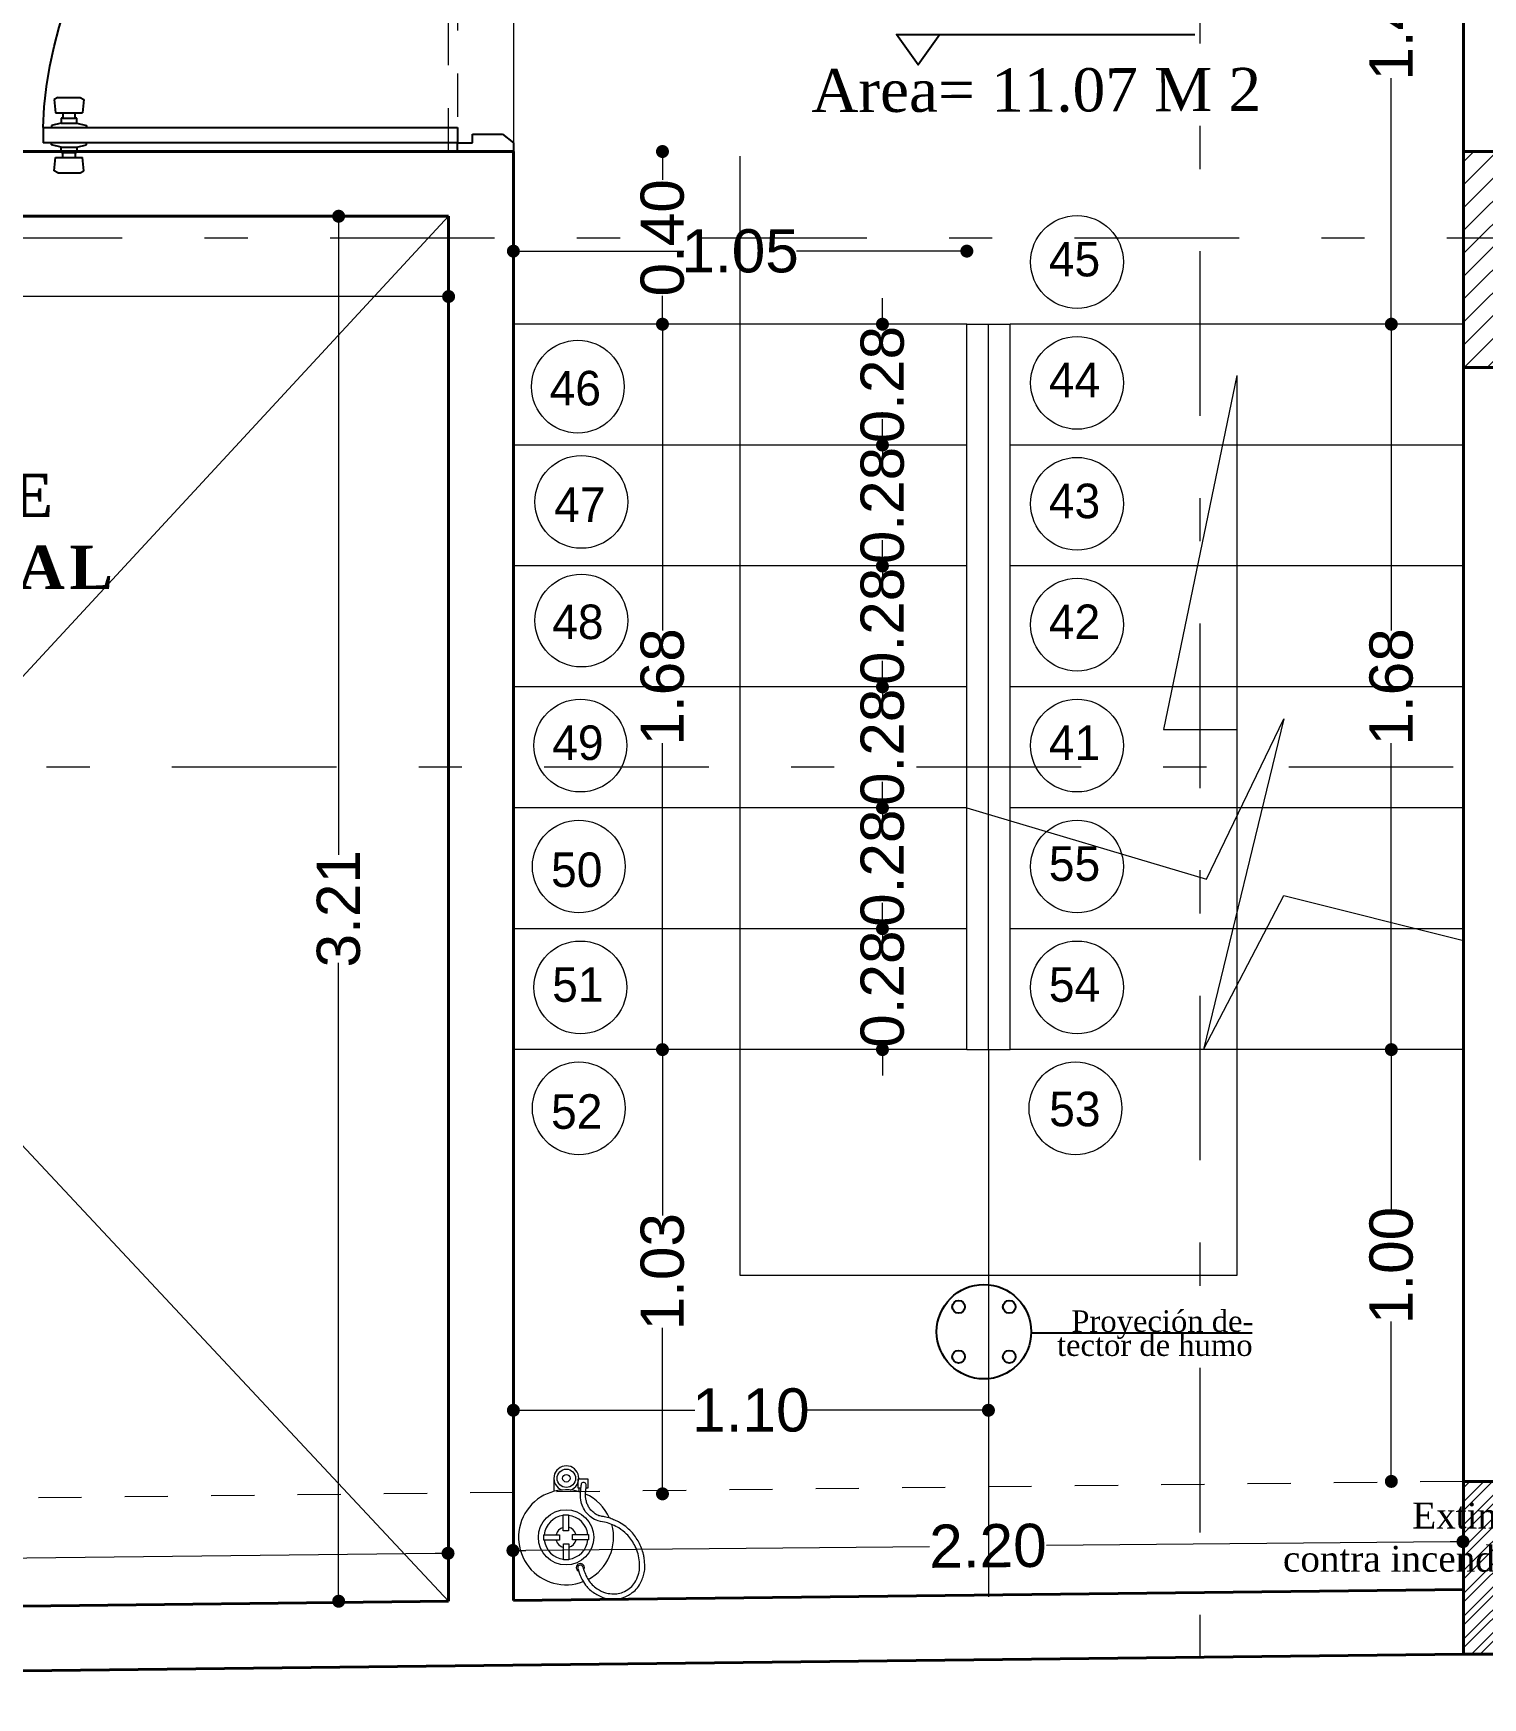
# Model space of a CAD drawing. Header units: inches. Extents: x 2908 to 3459, y -3172 to -55.
# Drawn here: x 3285.761 to 3289.117, y -188.099 to -184.244 of the extents above; entities that cross this region are included whole.
import ezdxf

# ---------------------------------------------------------------- set-up
doc = ezdxf.new("R2010")
doc.units = ezdxf.units.IN
doc.header["$MEASUREMENT"] = 0
doc.linetypes.add('ACAD_ISO03W100', pattern=[30, 12, -18])
doc.linetypes.add('DASHDOT', pattern=[25.4, 12.7, -6.35, 0, -6.35])
for name, color, linetype, lineweight in [('A_TEXT_NOT', 6, 'Continuous', 5), ('COTA', 1, 'Continuous', 9), ('COTAS 01', 1, 'Continuous', 25), ('E-EJES', 1, 'DASHDOT', 5), ('Estructura', 1, 'Continuous', 40), ('linea de linderos', 3, 'Continuous', 30), ('LINEAS DE PROYECCIÒN', 74, 'ACAD_ISO03W100', 18), ('linmesa de proyecciones', 95, 'ACAD_ISO03W100', 5), ('muros 2', 5, 'Continuous', 40), ('muros bajitos', 4, 'Continuous', 15), ('PISO', 33, 'Continuous', 18), ('teja cortada', 252, 'Continuous', 30)]:
    doc.layers.add(name, color=color, linetype=linetype, lineweight=lineweight)
for name, color, linetype in [('BORDER', 1, 'Continuous'), ('CARPINTERIA', 3, 'Continuous'), ('MUE', 124, 'Continuous'), ('TEXTO', 4, 'Continuous')]:
    doc.layers.add(name, color=color, linetype=linetype)
doc.styles.add('Arial new', font='arial.ttf')
doc.styles.add('CONSTRUCTORA', font='times.ttf', dxfattribs={"height": 0.3})
doc.dimstyles.new('GUS', dxfattribs={"dimtxt": 0.1, "dimasz": 0.03, "dimexe": 0.05, "dimexo": 0.05, "dimgap": 0.005, "dimtad": 0, "dimzin": 1, "dimdsep": 46, "dimtxsty": 'Arial new', "dimblk": 'DOT', "dimcen": 0.01, "dimse1": 1, "dimse2": 1, "dimclrd": 1, "dimclre": 252, "dimclrt": 1, "dimaunit": 1, "dimadec": 0, "dimazin": 2, "dimtfac": 1, "dimtmove": 0, "dimatfit": 2, "dimldrblk": 'ARCHTICK', "dimfxl": 1, "dimlwd": -1, "dimlwe": -1, "dimarcsym": 1})

# ---------------------------------------------------------------- blocks, each defined once
blk = doc.blocks.new('_Dot')
at = {"color": 0, "linetype": 'ByBlock', "lineweight": -2}
blk.add_line((-0.5, 0), (-1, 0), dxfattribs=at)
at = {"color": 0, "linetype": 'ByBlock', "const_width": 0.5}
blk.add_lwpolyline([(-0.25, 0, 1), (0.25, 0, 1)], format="xyb", close=True, dxfattribs=at)
blk = doc.blocks.new('*D4508')
at = {"layer": 'COTA', "color": 1, "linetype": 'Continuous', "transparency": 16777216}
for p, q in [((3288.9054, -186.628), (3288.9054, -186.968)), ((3288.9054, -187.568), (3288.9054, -187.228))]:
    blk.add_line(p, q, dxfattribs=at)
at = {"layer": 'Defpoints', "color": 0, "transparency": 16777216}
for p in [(3289.0725, -186.598, -1.031), (3288.9054, -187.598), (3289.0725, -187.598, -1.031)]:
    blk.add_point(p, dxfattribs=at)
at = {"layer": 'COTA', "color": 1, "transparency": 16777216, "xscale": 0.03, "yscale": 0.03, "zscale": 0.03}
for p, rotation in [((3288.9054, -186.598), 90), ((3288.9054, -187.598), 270)]:
    blk.add_blockref('_Dot', p, dxfattribs=dict(at, rotation=rotation))
at = {"layer": 'COTA', "color": 1, "transparency": 16777216, "insert": (3288.9054, -187.098), "char_height": 0.1, "attachment_point": 5, "rotation": 90, "style": 'Arial new'}
blk.add_mtext('1.00', dxfattribs=at)
blk = doc.blocks.new('_ArchTick')
at = {"color": 0, "linetype": 'ByBlock', "const_width": 0.15}
blk.add_lwpolyline([(-0.5, -0.5), (0.5, 0.5)], dxfattribs=at)
blk = doc.blocks.new('*D4518')
at = {"layer": 'COTA', "color": 1, "linetype": 'Continuous', "transparency": 16777216}
for p, q in [((3287.2177, -186.628), (3287.2177, -186.9823)), ((3287.2177, -187.5968), (3287.2177, -187.2426))]:
    blk.add_line(p, q, dxfattribs=at)
at = {"layer": 'Defpoints', "color": 0, "transparency": 16777216}
for p in [(3286.8725, -186.598), (3286.8835, -187.6268), (3287.2177, -187.6268)]:
    blk.add_point(p, dxfattribs=at)
at = {"layer": 'COTA', "color": 1, "transparency": 16777216, "xscale": 0.03, "yscale": 0.03, "zscale": 0.03}
for p, rotation in [((3287.2177, -186.598), 90), ((3287.2177, -187.6268), 270)]:
    blk.add_blockref('_Dot', p, dxfattribs=dict(at, rotation=rotation))
at = {"layer": 'COTA', "color": 1, "transparency": 16777216, "insert": (3287.2177, -187.1124), "char_height": 0.1, "attachment_point": 5, "rotation": 90, "style": 'Arial new'}
blk.add_mtext('1.03', dxfattribs=at)
blk = doc.blocks.new('*D4519')
at = {"layer": 'COTA', "color": 1, "linetype": 'Continuous', "transparency": 16777216}
for p, q in [((3286.9025, -184.7488), (3287.267, -184.7488)), ((3287.8925, -184.7488), (3287.5281, -184.7488))]:
    blk.add_line(p, q, dxfattribs=at)
at = {"layer": 'Defpoints', "color": 0, "transparency": 16777216}
for p in [(3287.9225, -184.7488), (3286.8725, -184.918), (3287.9225, -184.918)]:
    blk.add_point(p, dxfattribs=at)
at = {"layer": 'COTA', "color": 1, "transparency": 16777216, "xscale": 0.03, "yscale": 0.03, "zscale": 0.03, "rotation": 180}
blk.add_blockref('_Dot', (3286.8725, -184.7488), dxfattribs=at)
at = {"layer": 'COTA', "color": 1, "transparency": 16777216, "xscale": 0.03, "yscale": 0.03, "zscale": 0.03}
blk.add_blockref('_Dot', (3287.9225, -184.7488), dxfattribs=at)
at = {"layer": 'COTA', "color": 1, "transparency": 16777216, "insert": (3287.3975, -184.7488), "char_height": 0.1, "attachment_point": 5, "style": 'Arial new'}
blk.add_mtext('1.05', dxfattribs=at)
blk = doc.blocks.new('*D4520')
at = {"layer": 'COTA', "color": 1, "linetype": 'Continuous', "transparency": 16777216}
for p, q in [((3287.7271, -184.888), (3287.7271, -184.858)), ((3287.7271, -184.918), (3287.7271, -184.923)), ((3287.7271, -185.198), (3287.7271, -185.193)), ((3287.7271, -185.228), (3287.7271, -185.258))]:
    blk.add_line(p, q, dxfattribs=at)
at = {"layer": 'Defpoints', "color": 0, "transparency": 16777216}
for p in [(3287.9225, -184.918), (3287.7271, -185.198), (3287.9225, -185.198)]:
    blk.add_point(p, dxfattribs=at)
at = {"layer": 'COTA', "color": 1, "transparency": 16777216, "xscale": 0.03, "yscale": 0.03, "zscale": 0.03}
for p, rotation in [((3287.7271, -184.918), 270), ((3287.7271, -185.198), 90)]:
    blk.add_blockref('_Dot', p, dxfattribs=dict(at, rotation=rotation))
at = {"layer": 'COTA', "color": 1, "transparency": 16777216, "insert": (3287.7271, -185.058), "char_height": 0.1, "attachment_point": 5, "rotation": 90, "style": 'Arial new'}
blk.add_mtext('0.28', dxfattribs=at)
blk = doc.blocks.new('*D4511')
at = {"layer": 'COTA', "color": 1, "linetype": 'Continuous', "transparency": 16777216}
for p, q in [((3287.7271, -185.168), (3287.7271, -185.138)), ((3287.7271, -185.198), (3287.7271, -185.203)), ((3287.7271, -185.478), (3287.7271, -185.473)), ((3287.7271, -185.508), (3287.7271, -185.538))]:
    blk.add_line(p, q, dxfattribs=at)
at = {"layer": 'Defpoints', "color": 0, "transparency": 16777216}
for p in [(3288.0469, -185.198), (3287.7271, -185.478), (3288.0469, -185.478)]:
    blk.add_point(p, dxfattribs=at)
at = {"layer": 'COTA', "color": 1, "transparency": 16777216, "xscale": 0.03, "yscale": 0.03, "zscale": 0.03}
for p, rotation in [((3287.7271, -185.198), 270), ((3287.7271, -185.478), 90)]:
    blk.add_blockref('_Dot', p, dxfattribs=dict(at, rotation=rotation))
at = {"layer": 'COTA', "color": 1, "transparency": 16777216, "insert": (3287.7271, -185.338), "char_height": 0.1, "attachment_point": 5, "rotation": 90, "style": 'Arial new'}
blk.add_mtext('0.28', dxfattribs=at)
blk = doc.blocks.new('*D4512')
at = {"layer": 'COTA', "color": 1, "linetype": 'Continuous', "transparency": 16777216}
for p, q in [((3287.7271, -185.448), (3287.7271, -185.418)), ((3287.7271, -185.478), (3287.7271, -185.483)), ((3287.7271, -185.758), (3287.7271, -185.753)), ((3287.7271, -185.788), (3287.7271, -185.818))]:
    blk.add_line(p, q, dxfattribs=at)
at = {"layer": 'Defpoints', "color": 0, "transparency": 16777216}
for p in [(3287.9225, -185.478), (3287.7271, -185.758), (3287.9225, -185.758)]:
    blk.add_point(p, dxfattribs=at)
at = {"layer": 'COTA', "color": 1, "transparency": 16777216, "xscale": 0.03, "yscale": 0.03, "zscale": 0.03}
for p, rotation in [((3287.7271, -185.478), 270), ((3287.7271, -185.758), 90)]:
    blk.add_blockref('_Dot', p, dxfattribs=dict(at, rotation=rotation))
at = {"layer": 'COTA', "color": 1, "transparency": 16777216, "insert": (3287.7271, -185.618), "char_height": 0.1, "attachment_point": 5, "rotation": 90, "style": 'Arial new'}
blk.add_mtext('0.28', dxfattribs=at)
blk = doc.blocks.new('*D4513')
at = {"layer": 'COTA', "color": 1, "linetype": 'Continuous', "transparency": 16777216}
for p, q in [((3287.7271, -185.728), (3287.7271, -185.698)), ((3287.7271, -185.758), (3287.7271, -185.763)), ((3287.7271, -186.038), (3287.7271, -186.033)), ((3287.7271, -186.068), (3287.7271, -186.098))]:
    blk.add_line(p, q, dxfattribs=at)
at = {"layer": 'Defpoints', "color": 0, "transparency": 16777216}
for p in [(3288.0469, -185.758), (3287.7271, -186.038), (3288.0469, -186.038)]:
    blk.add_point(p, dxfattribs=at)
at = {"layer": 'COTA', "color": 1, "transparency": 16777216, "xscale": 0.03, "yscale": 0.03, "zscale": 0.03}
for p, rotation in [((3287.7271, -185.758), 270), ((3287.7271, -186.038), 90)]:
    blk.add_blockref('_Dot', p, dxfattribs=dict(at, rotation=rotation))
at = {"layer": 'COTA', "color": 1, "transparency": 16777216, "insert": (3287.7271, -185.898), "char_height": 0.1, "attachment_point": 5, "rotation": 90, "style": 'Arial new'}
blk.add_mtext('0.28', dxfattribs=at)
blk = doc.blocks.new('*D4514')
at = {"layer": 'COTA', "color": 1, "linetype": 'Continuous', "transparency": 16777216}
for p, q in [((3287.7271, -186.008), (3287.7271, -185.978)), ((3287.7271, -186.038), (3287.7271, -186.043)), ((3287.7271, -186.318), (3287.7271, -186.313)), ((3287.7271, -186.348), (3287.7271, -186.378))]:
    blk.add_line(p, q, dxfattribs=at)
at = {"layer": 'Defpoints', "color": 0, "transparency": 16777216}
for p in [(3287.9225, -186.038), (3287.7271, -186.318), (3287.9225, -186.318)]:
    blk.add_point(p, dxfattribs=at)
at = {"layer": 'COTA', "color": 1, "transparency": 16777216, "xscale": 0.03, "yscale": 0.03, "zscale": 0.03}
for p, rotation in [((3287.7271, -186.038), 270), ((3287.7271, -186.318), 90)]:
    blk.add_blockref('_Dot', p, dxfattribs=dict(at, rotation=rotation))
at = {"layer": 'COTA', "color": 1, "transparency": 16777216, "insert": (3287.7271, -186.178), "char_height": 0.1, "attachment_point": 5, "rotation": 90, "style": 'Arial new'}
blk.add_mtext('0.28', dxfattribs=at)
blk = doc.blocks.new('*D4515')
at = {"layer": 'COTA', "color": 1, "linetype": 'Continuous', "transparency": 16777216}
for p, q in [((3287.7271, -186.288), (3287.7271, -186.258)), ((3287.7271, -186.318), (3287.7271, -186.323)), ((3287.7271, -186.598), (3287.7271, -186.593)), ((3287.7271, -186.628), (3287.7271, -186.658))]:
    blk.add_line(p, q, dxfattribs=at)
at = {"layer": 'Defpoints', "color": 0, "transparency": 16777216}
for p in [(3288.0469, -186.318), (3287.7271, -186.598), (3288.0469, -186.598)]:
    blk.add_point(p, dxfattribs=at)
at = {"layer": 'COTA', "color": 1, "transparency": 16777216, "xscale": 0.03, "yscale": 0.03, "zscale": 0.03}
for p, rotation in [((3287.7271, -186.318), 270), ((3287.7271, -186.598), 90)]:
    blk.add_blockref('_Dot', p, dxfattribs=dict(at, rotation=rotation))
at = {"layer": 'COTA', "color": 1, "transparency": 16777216, "insert": (3287.7271, -186.458), "char_height": 0.1, "attachment_point": 5, "rotation": 90, "style": 'Arial new'}
blk.add_mtext('0.28', dxfattribs=at)
blk = doc.blocks.new('*D4521')
at = {"layer": 'COTA', "color": 1, "linetype": 'Continuous', "transparency": 16777216}
for p, q in [((3286.9025, -187.4332), (3287.2925, -187.4332)), ((3287.9425, -187.4332), (3287.5525, -187.4332))]:
    blk.add_line(p, q, dxfattribs=at)
at = {"layer": 'Defpoints', "color": 0, "transparency": 16777216}
for p in [(3286.8725, -187.1213), (3287.9725, -187.1213), (3286.8725, -187.4332)]:
    blk.add_point(p, dxfattribs=at)
at = {"layer": 'COTA', "color": 1, "transparency": 16777216, "xscale": 0.03, "yscale": 0.03, "zscale": 0.03, "rotation": 180}
blk.add_blockref('_Dot', (3286.8725, -187.4332), dxfattribs=at)
at = {"layer": 'COTA', "color": 1, "transparency": 16777216, "xscale": 0.03, "yscale": 0.03, "zscale": 0.03}
blk.add_blockref('_Dot', (3287.9725, -187.4332), dxfattribs=at)
at = {"layer": 'COTA', "color": 1, "transparency": 16777216, "insert": (3287.4225, -187.4332), "char_height": 0.1, "attachment_point": 5, "style": 'Arial new'}
blk.add_mtext('1.10', dxfattribs=at)
blk = doc.blocks.new('*D4516')
at = {"layer": 'COTA', "color": 1, "linetype": 'Continuous', "transparency": 16777216}
for p, q in [((3287.2177, -184.948), (3287.2177, -185.6277)), ((3287.2177, -186.568), (3287.2177, -185.8883))]:
    blk.add_line(p, q, dxfattribs=at)
at = {"layer": 'Defpoints', "color": 0, "transparency": 16777216}
for p in [(3286.8725, -184.918), (3286.8725, -186.598), (3287.2177, -186.598)]:
    blk.add_point(p, dxfattribs=at)
at = {"layer": 'COTA', "color": 1, "transparency": 16777216, "xscale": 0.03, "yscale": 0.03, "zscale": 0.03}
for p, rotation in [((3287.2177, -184.918), 90), ((3287.2177, -186.598), 270)]:
    blk.add_blockref('_Dot', p, dxfattribs=dict(at, rotation=rotation))
at = {"layer": 'COTA', "color": 1, "transparency": 16777216, "insert": (3287.2177, -185.758), "char_height": 0.1, "attachment_point": 5, "rotation": 90, "style": 'Arial new'}
blk.add_mtext('1.68', dxfattribs=at)
blk = doc.blocks.new('*D4523')
at = {"layer": 'COTA', "color": 1, "linetype": 'Continuous', "transparency": 16777216}
for p, q in [((3283.7512, -187.7991), (3285.0865, -187.7835)), ((3286.6912, -187.7647), (3285.3559, -187.7803))]:
    blk.add_line(p, q, dxfattribs=at)
at = {"layer": 'Defpoints', "color": 0, "transparency": 16777216}
for p in [(3286.7212, -187.7644), (3283.7225, -187.9106), (3286.7225, -187.8755)]:
    blk.add_point(p, dxfattribs=at)
at = {"layer": 'COTA', "color": 1, "transparency": 16777216, "xscale": 0.03, "yscale": 0.03, "zscale": 0.03}
for p, rotation in [((3286.7212, -187.7644), 0.6705430575382632), ((3283.7212, -187.7995), 180.6705430575383)]:
    blk.add_blockref('_Dot', p, dxfattribs=dict(at, rotation=rotation))
at = {"layer": 'COTA', "color": 1, "transparency": 16777216, "insert": (3285.2212, -187.7819), "char_height": 0.1, "attachment_point": 5, "rotation": 0.6705, "style": 'Arial new'}
blk.add_mtext('3.00', dxfattribs=at)
blk = doc.blocks.new('*D4524')
at = {"layer": 'COTA', "color": 1, "linetype": 'Continuous', "transparency": 16777216}
for p, q in [((3288.9054, -183.548), (3288.9054, -184.088)), ((3288.9054, -184.888), (3288.9054, -184.348))]:
    blk.add_line(p, q, dxfattribs=at)
at = {"layer": 'Defpoints', "color": 0, "transparency": 16777216}
for p in [(3289.0725, -183.518), (3288.9054, -184.918), (3289.0725, -184.918)]:
    blk.add_point(p, dxfattribs=at)
at = {"layer": 'COTA', "color": 1, "transparency": 16777216, "xscale": 0.03, "yscale": 0.03, "zscale": 0.03}
for p, rotation in [((3288.9054, -183.518), 90), ((3288.9054, -184.918), 270)]:
    blk.add_blockref('_Dot', p, dxfattribs=dict(at, rotation=rotation))
at = {"layer": 'COTA', "color": 1, "transparency": 16777216, "insert": (3288.9054, -184.218), "char_height": 0.1, "attachment_point": 5, "rotation": 90, "style": 'Arial new'}
blk.add_mtext('1.40', dxfattribs=at)
blk = doc.blocks.new('PUERTAACCESO')
at = {"layer": 'CARPINTERIA'}
for p, q in [((2402.199, 632.3712), (2402.205, 632.3937)), ((2402.205, 632.3937), (2402.2096, 632.3937)), ((2402.2096, 632.4132), (2402.2095, 631.4538)), ((2402.2096, 632.4132), (2402.2446, 632.4132)), ((2402.2445, 631.4538), (2402.2446, 632.4132)), ((2402.2491, 632.3937), (2402.2446, 632.3937)), ((2402.2551, 632.3712), (2402.2491, 632.3937)), ((2402.1398, 632.3793), (2402.1444, 632.3874)), ((2402.1398, 632.3793), (2402.1398, 632.327)), ((2402.1444, 632.3874), (2402.1757, 632.3847)), ((2402.1757, 632.3847), (2402.1757, 632.3217)), ((2402.1757, 632.3677), (2402.1873, 632.3677)), ((2402.1873, 632.3677), (2402.1873, 632.3712)), ((2402.1873, 632.3712), (2402.199, 632.3712)), ((2402.1873, 632.3677), (2402.1873, 632.3386)), ((2402.199, 632.3712), (2402.199, 632.3352)), ((2402.2668, 632.3712), (2402.2551, 632.3712)), ((2402.2551, 632.3712), (2402.2551, 632.3352)), ((2402.2668, 632.3677), (2402.2668, 632.3712)), ((2402.2784, 632.3677), (2402.2668, 632.3677)), ((2402.2668, 632.3677), (2402.2668, 632.3386)), ((2402.3097, 632.3874), (2402.2784, 632.3847)), ((2402.2784, 632.3847), (2402.2784, 632.3217)), ((2402.3143, 632.3793), (2402.3097, 632.3874)), ((2402.3143, 632.3793), (2402.3143, 632.327)), ((2402.1398, 632.327), (2402.1444, 632.319)), ((2402.1444, 632.319), (2402.1757, 632.3217)), ((2402.1873, 632.3386), (2402.1757, 632.3386)), ((2402.1873, 632.3352), (2402.1873, 632.3386)), ((2402.199, 632.3352), (2402.1873, 632.3352)), ((2402.199, 632.3352), (2402.205, 632.3127)), ((2402.2551, 632.3352), (2402.2491, 632.3127)), ((2402.2551, 632.3352), (2402.2668, 632.3352)), ((2402.2668, 632.3386), (2402.2784, 632.3386)), ((2402.2668, 632.3352), (2402.2668, 632.3386)), ((2402.3097, 632.319), (2402.2784, 632.3217)), ((2402.3143, 632.327), (2402.3097, 632.319)), ((2402.205, 632.3127), (2402.2096, 632.3127)), ((2402.2491, 632.3127), (2402.2445, 632.3127)), ((2401.2846, 631.4538), (2401.2646, 631.4538)), ((2401.2846, 631.4538), (2401.2846, 631.4188)), ((2402.2095, 631.4538), (2402.2445, 631.4538)), ((2402.2446, 631.4541), (2402.2446, 631.4191)), ((2402.2646, 631.4538), (2402.2446, 631.4538)), ((2401.2846, 631.4188), (2401.3046, 631.4188)), ((2401.3046, 631.4188), (2401.3046, 631.3488)), ((2402.2446, 631.4191), (2402.2246, 631.4191)), ((2402.2246, 631.4191), (2402.2246, 631.3491)), ((2401.2646, 631.3238), (2401.2846, 631.3238)), ((2401.3046, 631.3488), (2401.2846, 631.3238)), ((2402.2246, 631.3491), (2402.2446, 631.3241)), ((2402.2446, 631.3241), (2402.2646, 631.3241))]:
    blk.add_line(p, q, dxfattribs=at)
blk.add_arc((2402.2445, 631.4538), 0.96, 92.0882, 180, dxfattribs=at)
at = {"layer": 'linmesa de proyecciones', "ltscale": 0.001}
blk.add_line((2401.2846, 631.4538), (2402.2102, 631.4538), dxfattribs=at)
at = {"layer": 'PISO'}
blk.add_line((2401.2846, 631.3238), (2402.2446, 631.3241), dxfattribs=at)
blk = doc.blocks.new('*D4517')
at = {"layer": 'COTA', "color": 1, "linetype": 'Continuous', "transparency": 16777216}
for p, q in [((3287.2177, -184.5481), (3287.2177, -184.5833)), ((3287.2177, -184.888), (3287.2177, -184.8527))]:
    blk.add_line(p, q, dxfattribs=at)
at = {"layer": 'Defpoints', "color": 0, "transparency": 16777216}
for p in [(3286.8725, -184.5181), (3287.2177, -184.5181), (3286.8725, -184.918)]:
    blk.add_point(p, dxfattribs=at)
at = {"layer": 'COTA', "color": 1, "transparency": 16777216, "xscale": 0.03, "yscale": 0.03, "zscale": 0.03}
for p, rotation in [((3287.2177, -184.5181), 90), ((3287.2177, -184.918), 270)]:
    blk.add_blockref('_Dot', p, dxfattribs=dict(at, rotation=rotation))
at = {"layer": 'COTA', "color": 1, "transparency": 16777216, "insert": (3287.2177, -184.718), "char_height": 0.1, "attachment_point": 5, "rotation": 90, "style": 'Arial new'}
blk.add_mtext('0.40', dxfattribs=at)
blk = doc.blocks.new('*D4526')
at = {"layer": 'COTA', "color": 1, "linetype": 'Continuous', "transparency": 16777216}
for p, q in [((3288.9054, -184.948), (3288.9054, -185.6277)), ((3288.9054, -186.568), (3288.9054, -185.8883))]:
    blk.add_line(p, q, dxfattribs=at)
at = {"layer": 'Defpoints', "color": 0, "transparency": 16777216}
for p in [(3288.9054, -184.918), (3289.0725, -184.918), (3289.0725, -186.598)]:
    blk.add_point(p, dxfattribs=at)
at = {"layer": 'COTA', "color": 1, "transparency": 16777216, "xscale": 0.03, "yscale": 0.03, "zscale": 0.03}
for p, rotation in [((3288.9054, -184.918), 90), ((3288.9054, -186.598), 270)]:
    blk.add_blockref('_Dot', p, dxfattribs=dict(at, rotation=rotation))
at = {"layer": 'COTA', "color": 1, "transparency": 16777216, "insert": (3288.9054, -185.758), "char_height": 0.1, "attachment_point": 5, "rotation": 90, "style": 'Arial new'}
blk.add_mtext('1.68', dxfattribs=at)
blk = doc.blocks.new('*D4527')
at = {"layer": 'COTA', "color": 1, "linetype": 'Continuous', "transparency": 16777216}
for p, q in [((3286.4679, -184.698), (3286.4679, -186.1466)), ((3286.4679, -187.8455), (3286.4679, -186.397))]:
    blk.add_line(p, q, dxfattribs=at)
at = {"layer": 'Defpoints', "color": 0, "transparency": 16777216}
for p in [(3286.7225, -184.668), (3286.4679, -187.8755), (3286.7225, -187.8755)]:
    blk.add_point(p, dxfattribs=at)
at = {"layer": 'COTA', "color": 1, "transparency": 16777216, "xscale": 0.03, "yscale": 0.03, "zscale": 0.03}
for p, rotation in [((3286.4679, -184.668), 90), ((3286.4679, -187.8755), 270)]:
    blk.add_blockref('_Dot', p, dxfattribs=dict(at, rotation=rotation))
at = {"layer": 'COTA', "color": 1, "transparency": 16777216, "insert": (3286.4679, -186.2718), "char_height": 0.1, "attachment_point": 5, "rotation": 90, "style": 'Arial new'}
blk.add_mtext('3.21', dxfattribs=at)
blk = doc.blocks.new('*D4528')
at = {"layer": 'COTA', "color": 1, "linetype": 'Continuous', "transparency": 16777216}
for p, q in [((3286.9014, -187.7576), (3287.8359, -187.7489)), ((3289.0414, -187.7378), (3288.107, -187.7464))]:
    blk.add_line(p, q, dxfattribs=at)
at = {"layer": 'Defpoints', "color": 0, "transparency": 16777216}
for p in [(3289.0714, -187.7375), (3286.8725, -187.8738), (3289.0725, -187.8534)]:
    blk.add_point(p, dxfattribs=at)
at = {"layer": 'COTA', "color": 1, "transparency": 16777216, "xscale": 0.03, "yscale": 0.03, "zscale": 0.03}
for p, rotation in [((3286.8714, -187.7579), 180.5298693122652), ((3289.0714, -187.7375), 0.5298693122651754)]:
    blk.add_blockref('_Dot', p, dxfattribs=dict(at, rotation=rotation))
at = {"layer": 'COTA', "color": 1, "transparency": 16777216, "insert": (3287.9714, -187.7477), "char_height": 0.1, "attachment_point": 5, "rotation": 0.5299, "style": 'Arial new'}
blk.add_mtext('2.20', dxfattribs=at)
blk = doc.blocks.new('*D4534')
at = {"layer": 'COTA', "color": 1, "linetype": 'Continuous', "transparency": 16777216}
for p, q in [((3283.7525, -184.854), (3285.0878, -184.854)), ((3286.6925, -184.854), (3285.3572, -184.854))]:
    blk.add_line(p, q, dxfattribs=at)
at = {"layer": 'Defpoints', "color": 0, "transparency": 16777216}
for p in [(3283.7225, -184.668), (3286.7225, -184.668), (3286.7225, -184.854)]:
    blk.add_point(p, dxfattribs=at)
at = {"layer": 'COTA', "color": 1, "transparency": 16777216, "xscale": 0.03, "yscale": 0.03, "zscale": 0.03, "rotation": 180}
blk.add_blockref('_Dot', (3283.7225, -184.854), dxfattribs=at)
at = {"layer": 'COTA', "color": 1, "transparency": 16777216, "xscale": 0.03, "yscale": 0.03, "zscale": 0.03}
blk.add_blockref('_Dot', (3286.7225, -184.854), dxfattribs=at)
at = {"layer": 'COTA', "color": 1, "transparency": 16777216, "insert": (3285.2225, -184.854), "char_height": 0.1, "attachment_point": 5, "style": 'Arial new'}
blk.add_mtext('3.00', dxfattribs=at)
blk = doc.blocks.new('extintor en planta')
at = {"layer": 'COTA'}
for p, q in [((3214.501, -67.7595), (3214.501, -67.7898)), ((3214.5586, -67.7595), (3214.5586, -67.7604)), ((3214.5586, -67.782), (3214.5586, -67.7902))]:
    blk.add_line(p, q, dxfattribs=at)
blk.add_lwpolyline([(3214.5636, -67.782), (3214.5572, -67.782), (3214.5572, -67.7604), (3214.5799, -67.7604), (3214.5799, -67.782), (3214.5756, -67.782)], dxfattribs=at)
for points in [[(3214.5226, -67.8443), (3214.5349, -67.8443), (3214.5349, -67.8812), (3214.5226, -67.8812)], [(3214.4774, -67.9028), (3214.4774, -67.8904), (3214.5142, -67.8904), (3214.5142, -67.9028)], [(3214.5358, -67.948), (3214.5235, -67.948), (3214.5235, -67.9111), (3214.5358, -67.9111)], [(3214.581, -67.8895), (3214.581, -67.9019), (3214.5442, -67.9019), (3214.5442, -67.8895)]]:
    blk.add_lwpolyline(points, close=True, dxfattribs=at)
for centre, radius in [((3214.5298, -67.7595), 0.0213), ((3214.5298, -67.7595), 0.00866), ((3214.5292, -67.8962), 0.064)]:
    blk.add_circle(centre, radius, dxfattribs=at)
for centre, radius, start, end in [((3214.5298, -67.7595), 0.0288, 289.2538, 250.2382), ((3214.5292, -67.8962), 0.11, 72.3423, 291.2716), ((3214.5697, -67.7748), 0.00597, 355.2034, 188.0412), ((3214.5292, -67.8962), 0.11, 24.0085, 65.7954), ((3214.5292, -67.8962), 0.051, 97.4781, 173.5522), ((3214.5292, -67.8962), 0.0239, 106.1093, 166.1479), ((3214.5292, -67.8962), 0.051, 7.4781, 83.5522), ((3214.5292, -67.8962), 0.0239, 16.1093, 76.1479), ((3214.5292, -67.8962), 0.11, 297.531, 15.6087), ((3214.5292, -67.8962), 0.051, 187.4781, 263.5522), ((3214.5292, -67.8962), 0.0239, 196.1093, 256.1479), ((3214.5292, -67.8962), 0.051, 277.4781, 353.5522), ((3214.5292, -67.8962), 0.0239, 286.1093, 346.1479), ((3214.5622, -67.9662), 0.0094, 327.0985, 247.7769), ((3214.5622, -67.9662), 0.00583, 6.7006, 197.7609)]:
    blk.add_arc(centre, radius, start, end, dxfattribs=at)
blk.add_spline([(3214.5567, -67.968), (3214.562, -67.9846), (3214.5672, -67.9954), (3214.5774, -68.0104), (3214.5836, -68.0168), (3214.5949, -68.0255), (3214.6067, -68.032), (3214.6197, -68.037), (3214.6353, -68.0389), (3214.6476, -68.0389), (3214.6673, -68.0332), (3214.6792, -68.0267), (3214.6919, -68.0161), (3214.7011, -68.0028), (3214.7063, -67.9911), (3214.7104, -67.9786), (3214.7113, -67.9635), (3214.7101, -67.9449), (3214.7084, -67.9362), (3214.704, -67.9211), (3214.6976, -67.9071), (3214.6898, -67.895), (3214.6802, -67.8828), (3214.6674, -67.8715), (3214.653, -67.8616), (3214.6421, -67.8566), (3214.631, -67.8519), (3214.6183, -67.8486), (3214.6101, -67.8473), (3214.6008, -67.8442), (3214.5932, -67.8389), (3214.5849, -67.8311), (3214.5802, -67.8234), (3214.5768, -67.8147), (3214.5748, -67.806), (3214.5743, -67.7988), (3214.5744, -67.7924), (3214.5756, -67.7824), (3214.5758, -67.7776), (3214.5756, -67.7744)], degree=3, dxfattribs=at)
blk.add_open_spline([(3214.568, -67.9656), (3214.5721, -67.978), (3214.5754, -67.9863), (3214.5859, -68.003), (3214.5929, -68.01), (3214.607, -68.0191), (3214.6143, -68.0228), (3214.6246, -68.0262), (3214.6291, -68.0266), (3214.6409, -68.0272), (3214.6455, -68.0274), (3214.6547, -68.0255), (3214.6597, -68.0236), (3214.6748, -68.0163), (3214.6831, -68.0096), (3214.6917, -67.9956), (3214.6942, -67.9895), (3214.6986, -67.9778), (3214.6993, -67.9738), (3214.6995, -67.9613), (3214.6993, -67.9543), (3214.6979, -67.9426), (3214.6963, -67.9362), (3214.6926, -67.9243), (3214.6903, -67.9186), (3214.6828, -67.9048), (3214.6764, -67.8956), (3214.6643, -67.8839), (3214.6573, -67.8784), (3214.647, -67.8717), (3214.6426, -67.8699), (3214.631, -67.8647), (3214.6267, -67.8627), (3214.617, -67.8603), (3214.6115, -67.8602), (3214.5982, -67.8565), (3214.5921, -67.8531), (3214.5841, -67.8469), (3214.5806, -67.8443), (3214.5725, -67.8351), (3214.57, -67.83), (3214.566, -67.8206), (3214.5643, -67.8156), (3214.5619, -67.8019), (3214.5622, -67.7937), (3214.5635, -67.7828), (3214.5639, -67.78), (3214.5639, -67.777), (3214.5638, -67.7763), (3214.5638, -67.7753)], degree=3, knots=[0.009461, 0.009461, 0.009461, 0.009461, 0.092454, 0.092454, 0.184907, 0.184907, 0.247609, 0.247609, 0.295251, 0.295251, 0.342892, 0.342892, 0.390534, 0.390534, 0.493055, 0.493055, 0.547203, 0.547203, 0.601351, 0.601351, 0.655499, 0.655499, 0.709647, 0.709647, 0.763795, 0.763795, 0.85308, 0.85308, 0.919493, 0.919493, 0.966863, 0.966863, 1.014234, 1.014234, 1.061605, 1.061605, 1.095923, 1.095923, 1.130242, 1.130242, 1.16456, 1.16456, 1.198879, 1.198879, 1.25122, 1.25122, 1.279494, 1.279494, 1.286846, 1.286846, 1.286846, 1.286846], dxfattribs=at)
blk = doc.blocks.new('estructura 4')
at = {"layer": 'muros bajitos'}
h = blk.add_hatch(dxfattribs=at)
h.set_pattern_fill('ANSI31', color=256, scale=0.3, style=0)
h.set_pattern_definition([(45, (116.259833, -62.25497), (-0.0265165043, 0.0265165043), [])])
h.paths.add_polyline_path([(3391.8196, -208.9933), (3391.4193, -208.9933), (3391.4193, -209.4933), (3391.8196, -209.4933)])
h = blk.add_hatch(dxfattribs=at)
h.set_pattern_fill('ANSI31', color=256, scale=0.3, style=0)
h.set_pattern_definition([(45, (101.207884, -71.99798), (-0.0265165043, 0.0265165043), [])])
h.paths.add_polyline_path([(3392.0721, -212.0733), (3391.4193, -212.0733), (3391.4193, -212.4733), (3391.9242, -212.4733)])
at = {"layer": 'Estructura'}
for p, q in [((3391.4193, -209.4933), (3391.4193, -208.9933)), ((3391.4193, -208.9933), (3391.8196, -208.9933)), ((3391.8196, -209.4933), (3391.4193, -209.4933)), ((3391.4193, -212.4733), (3391.4193, -212.0733)), ((3391.4193, -212.4733), (3391.4193, -212.0733)), ((3392.0721, -212.0733), (3391.4193, -212.0733)), ((3391.9242, -212.4733), (3391.4193, -212.4733)), ((3391.9242, -212.4733), (3391.4193, -212.4733))]:
    blk.add_line(p, q, dxfattribs=at)

msp = doc.modelspace()

# ---------------------------------------------------------------- hatches: boundary and pattern name
at = {"layer": 'COTA'}
h = msp.add_hatch(dxfattribs=at)
h.set_pattern_fill('ANSI31', color=256, scale=0.3, style=0)
h.set_pattern_definition([(45, (-1.13892, -47.522717), (-0.0265165043, 0.0265165043), [])])
h.paths.add_polyline_path([(3289.7253, -187.598), (3289.0725, -187.598), (3289.0725, -187.998), (3289.5774, -187.998)])

# ---------------------------------------------------------------- linework, layer by layer
at = {"layer": 'A_TEXT_NOT'}
for centre in [(3288.1776, -184.7739, 1.031), (3287.0217, -185.0627, 1.031), (3288.1776, -185.0539, 1.031), (3287.0299, -185.3296, 1.031), (3288.1776, -185.3339, 1.031), (3287.0299, -185.6044, 1.031), (3288.1776, -185.6139, 1.031), (3287.0276, -185.8939, 1.031), (3288.1776, -185.8939, 1.031), (3287.024, -186.1739, 1.031), (3288.1776, -186.1739, 1.031), (3287.0276, -186.4539, 1.031), (3288.1776, -186.4539, 1.031), (3287.024, -186.7339, 1.031), (3288.174, -186.7339, 1.031)]:
    msp.add_circle(centre, 0.1074, dxfattribs=at)
at = {"layer": 'BORDER'}
msp.add_line((3288.5833, -187.2546), (3288.0713, -187.2546), dxfattribs=at)
at = {"layer": 'COTA'}
for p, q in [((3287.9225, -186.598), (3287.9225, -184.918)), ((3287.9225, -184.918), (3287.9725, -184.918)), ((3287.9725, -186.598), (3287.9725, -184.918)), ((3287.9725, -184.918), (3288.0225, -184.918)), ((3288.0225, -186.0679, 0.1859), (3288.0225, -184.918)), ((3287.9725, -186.598), (3287.9725, -186.0529)), ((3287.9725, -186.598), (3287.9725, -186.0529)), ((3288.0225, -186.598), (3288.0225, -186.0679)), ((3287.9225, -186.598), (3287.9725, -186.598)), ((3287.9725, -186.598), (3288.0225, -186.598))]:
    msp.add_line(p, q, dxfattribs=at)
at = {"layer": 'E-EJES', "ltscale": 0.03}
for p, q in [((3288.4624, -189.4402), (3288.4624, -179.2341)), ((3277.8279, -184.718), (3293.0976, -184.718)), ((3276.5999, -185.9427, -7.182), (3294.3082, -185.9431, -7.182))]:
    msp.add_line(p, q, dxfattribs=at)
at = {"layer": 'Estructura'}
for p, q in [((3289.0725, -187.998), (3289.0725, -187.598)), ((3289.0725, -187.998), (3289.0725, -187.598)), ((3289.7253, -187.598), (3289.0725, -187.598)), ((3289.5774, -187.998), (3289.0725, -187.998)), ((3289.5774, -187.998), (3289.0725, -187.998))]:
    msp.add_line(p, q, dxfattribs=at)
at = {"layer": 'LINEAS DE PROYECCIÒN', "ltscale": 0.003}
for p, q in [((3286.7225, -184.518), (3286.7224, -183.5178)), ((3288.5571, -186.038), (3288.0225, -186.038)), ((3289.0725, -187.598), (3282.9728, -187.6686))]:
    msp.add_line(p, q, dxfattribs=at)
at = {"layer": 'MUE', "ltscale": 2}
for centre, radius in [((3287.962, -187.2514), 0.1094), ((3287.9033, -187.1937), 0.0147), ((3288.0207, -187.1937), 0.0147), ((3287.9033, -187.3092), 0.0147), ((3288.0207, -187.3092), 0.0147)]:
    msp.add_circle(centre, radius, dxfattribs=at)
at = {"layer": 'muros 2'}
for p, q in [((3289.0725, -184.5234), (3289.0725, -183.518)), ((3289.0725, -184.518), (3289.0725, -183.518)), ((3285.5725, -184.518), (3286.7225, -184.518)), ((3286.7225, -184.518), (3286.8725, -184.518)), ((3286.8725, -187.8738), (3286.8725, -184.518)), ((3286.8725, -187.8738), (3286.8725, -184.518)), ((3285.5725, -184.668), (3286.7225, -184.668)), ((3286.7225, -187.8755), (3286.7225, -184.668)), ((3286.7225, -187.8755), (3286.7225, -184.668)), ((3289.0725, -187.6034), (3289.0725, -185.018)), ((3289.0725, -187.598), (3289.0725, -185.018)), ((3289.0725, -187.848), (3286.8725, -187.8738)), ((3286.7225, -187.8755), (3283.7207, -187.9106)), ((3289.0725, -187.998), (3283.7224, -188.0606))]:
    msp.add_line(p, q, dxfattribs=at)
at = {"layer": 'muros bajitos'}
for p, q in [((3283.7225, -184.668), (3286.7225, -187.8755)), ((3286.7225, -184.668), (3283.7225, -187.9106))]:
    msp.add_line(p, q, dxfattribs=at)
at = {"layer": 'PISO'}
for p, q in [((3287.3975, -187.1213), (3287.3975, -184.5288)), ((3287.9225, -184.918), (3286.8725, -184.918)), ((3287.9225, -184.918), (3286.8725, -184.918)), ((3289.0725, -184.918), (3288.0225, -184.918)), ((3288.5475, -185.0372), (3288.3777, -185.8568, 1.031)), ((3288.5475, -185.0372), (3288.5475, -187.1213)), ((3287.9225, -185.198), (3286.8725, -185.198)), ((3287.9225, -185.198), (3286.8725, -185.198)), ((3289.0725, -185.198), (3288.0225, -185.198)), ((3287.9225, -185.478), (3286.8725, -185.478)), ((3287.9225, -185.478), (3286.8725, -185.478)), ((3289.0725, -185.478), (3288.0225, -185.478)), ((3287.9225, -185.758), (3286.8725, -185.758)), ((3287.9225, -185.758), (3286.8725, -185.758)), ((3289.0725, -185.758), (3288.0225, -185.758)), ((3288.3777, -185.8568, 1.031), (3288.5475, -185.8568)), ((3288.6566, -185.8317, 1.031), (3288.4705, -186.598)), ((3288.4772, -186.2036, 1.031), (3288.6566, -185.8317, 1.031)), ((3287.9225, -186.038), (3286.8725, -186.038)), ((3287.9225, -186.038), (3286.8725, -186.038)), ((3287.9225, -186.038), (3288.4772, -186.2036, 1.031)), ((3289.0725, -186.038), (3288.0225, -186.038)), ((3288.4705, -186.598), (3288.6566, -186.2408, 1.031)), ((3288.6566, -186.2408, 1.031), (3289.0725, -186.3452, 0.2733)), ((3287.9225, -186.318), (3286.8725, -186.318)), ((3287.9225, -186.318), (3286.8725, -186.318)), ((3288.5385, -186.318), (3288.0225, -186.318)), ((3289.0725, -186.318), (3288.0225, -186.318)), ((3287.9225, -186.598), (3286.8725, -186.598)), ((3287.9225, -186.598), (3286.8725, -186.598)), ((3287.9725, -186.598), (3287.9725, -187.8652)), ((3289.0725, -186.598), (3288.0225, -186.598)), ((3289.0725, -186.598), (3288.0225, -186.598)), ((3288.5475, -187.1213), (3287.3975, -187.1213))]:
    msp.add_line(p, q, dxfattribs=at)
at = {"layer": 'TEXTO', "ltscale": 0.008}
msp.add_lwpolyline([(3287.8596, -184.2472), (3287.8096, -184.3172), (3287.7596, -184.2472), (3288.4505, -184.2472)], dxfattribs=at)

# ---------------------------------------------------------------- block references
at = {"layer": 'COTA'}
msp.add_blockref('extintor en planta', (72.4653, -119.8313), dxfattribs=at)
at = {"layer": 'linea de linderos'}
msp.add_blockref('estructura 4', (-102.3468, 24.4753), dxfattribs=at)
at = {"layer": 'teja cortada', "xscale": -1, "rotation": 90}
msp.add_blockref('PUERTAACCESO', (3918.1966, 2217.7468), dxfattribs=at)

# ---------------------------------------------------------------- texts
at = {"layer": 'A_TEXT_NOT', "char_height": 0.08, "width": 0.286193, "attachment_point": 2, "rotation": 359.9982, "line_spacing_factor": 0.938532}
for s, insert in [('45', (3288.1718, -184.7273, 1.031)), ('44', (3288.1718, -185.0073, 1.031)), ('46', (3287.0159, -185.0261, 1.031)), ('43', (3288.1718, -185.2873, 1.031)), ('47', (3287.0264, -185.2962, 1.031)), ('48', (3287.0218, -185.5673, 1.031)), ('42', (3288.1718, -185.5673, 1.031)), ('49', (3287.0218, -185.8473, 1.031)), ('41', (3288.1718, -185.8473, 1.031)), ('55', (3288.1718, -186.1273, 1.031)), ('50', (3287.0192, -186.1414, 1.031)), ('51', (3287.0218, -186.4073, 1.031)), ('54', (3288.1718, -186.4073, 1.031)), ('52', (3287.0192, -186.7014, 1.031)), ('53', (3288.1726, -186.6955, 1.031))]:
    msp.add_mtext(s, dxfattribs=dict(at, insert=insert))
at = {"layer": 'COTAS 01', "insert": (3287.5621, -184.3269), "char_height": 0.1, "attachment_point": 1, "rotation": 0.1492, "style": 'CONSTRUCTORA'}
msp.add_mtext_dynamic_manual_height_columns('Area= 11.07 M 2 ', width=1.114537, gutter_width=0.5, heights=[0], dxfattribs=at)
at = {"layer": 'TEXTO', "style": 'CONSTRUCTORA'}
for s, p in [('Proyeción de- ', (3288.1645, -187.2518)), ('tector de humo', (3288.1312, -187.3074))]:
    msp.add_text(s, height=0.05, rotation=0.0038, dxfattribs=at).set_placement(p)
at = {"layer": 'TEXTO', "insert": (3284.5753, -185.2644), "char_height": 0.1, "width": 3.188237, "attachment_point": 1, "style": 'CONSTRUCTORA'}
msp.add_mtext('{\\fTimes New Roman|b1|i0|c0|p18;\\T1.1;  VACIO SOBRE \\PPATIO CENTRAL}', dxfattribs=at)
at = {"layer": 'TEXTO', "insert": (3289.2509, -187.6471), "char_height": 0.06, "attachment_point": 3, "rotation": 0.0038, "style": 'CONSTRUCTORA'}
msp.add_mtext_dynamic_manual_height_columns('Extintor\\P contra incendios', width=3.563847, gutter_width=0.5, heights=[0], dxfattribs=at)

# ---------------------------------------------------------------- dimensions: what is measured, and where the dimension line sits
at = {"layer": 'COTA'}
for base, p1, p2, angle, picture, middle in [((3288.9054, -184.918), (3289.0725, -183.518), (3289.0725, -184.918), 90, '*D4524', (3288.9054, -184.218)), ((3287.2177, -184.5181), (3286.8725, -184.918), (3286.8725, -184.5181), 90, '*D4517', (3287.2177, -184.718)), ((3286.4679, -187.8755), (3286.7225, -184.668), (3286.7225, -187.8755), 90, '*D4527', (3286.4679, -186.2718)), ((3287.2177, -186.598), (3286.8725, -184.918), (3286.8725, -186.598), 90, '*D4516', (3287.2177, -185.758)), ((3288.9054, -184.918), (3289.0725, -186.598), (3289.0725, -184.918), 90, '*D4526', (3288.9054, -185.758)), ((3287.2177, -187.6268), (3286.8725, -186.598), (3286.8835, -187.6268), 90, '*D4518', (3287.2177, -187.1124)), ((3288.9054, -187.598, 1.031), (3289.0725, -186.598), (3289.0725, -187.598), 270, '*D4508', (3288.9054, -187.098, 1.031))]:
    dim = msp.add_linear_dim(base=base, p1=p1, p2=p2, angle=angle, dimstyle='GUS', dxfattribs=at)
    dim.commit()
    dim.dimension.update_dxf_attribs({"geometry": picture, "text_midpoint": middle})
for base, p1, p2, picture, middle in [((3286.7225, -184.854), (3283.7225, -184.668), (3286.7225, -184.668), '*D4534', (3285.2225, -184.854)), ((3287.9225, -184.7488), (3286.8725, -184.918), (3287.9225, -184.918), '*D4519', (3287.3975, -184.7488)), ((3286.8725, -187.4332), (3287.9725, -187.1213), (3286.8725, -187.1213), '*D4521', (3287.4225, -187.4332))]:
    dim = msp.add_linear_dim(base=base, p1=p1, p2=p2, dimstyle='GUS', dxfattribs=at)
    dim.commit()
    dim.dimension.update_dxf_attribs({"geometry": picture, "text_midpoint": middle})
for base, p1, p2, picture, middle in [((3287.7271, -185.198), (3287.9225, -184.918), (3287.9225, -185.198), '*D4520', (3287.7271, -185.058)), ((3287.7271, -185.478), (3288.0469, -185.198), (3288.0469, -185.478), '*D4511', (3287.7271, -185.338)), ((3287.7271, -185.758), (3287.9225, -185.478), (3287.9225, -185.758), '*D4512', (3287.7271, -185.618)), ((3287.7271, -186.038), (3288.0469, -185.758), (3288.0469, -186.038), '*D4513', (3287.7271, -185.898)), ((3287.7271, -186.318), (3287.9225, -186.038), (3287.9225, -186.318), '*D4514', (3287.7271, -186.178)), ((3287.7271, -186.598), (3288.0469, -186.318), (3288.0469, -186.598), '*D4515', (3287.7271, -186.458))]:
    dim = msp.add_linear_dim(base=base, p1=p1, p2=p2, angle=90, dimstyle='GUS', dxfattribs=at)
    dim.commit()
    dim.dimension.update_dxf_attribs({"geometry": picture, "text_midpoint": middle, "dimtype": 160})
for p1, p2, distance, picture, middle in [((3286.8725, -187.8738), (3289.0725, -187.8534), 0.1159, '*D4528', (3287.9714, -187.7477)), ((3283.7225, -187.9106), (3286.7225, -187.8755), 0.1112, '*D4523', (3285.2212, -187.7819))]:
    dim = msp.add_aligned_dim(p1=p1, p2=p2, distance=distance, dimstyle='GUS', dxfattribs=at)
    dim.commit()
    dim.dimension.update_dxf_attribs({"geometry": picture, "text_midpoint": middle})

doc.saveas('drawing.dxf')
